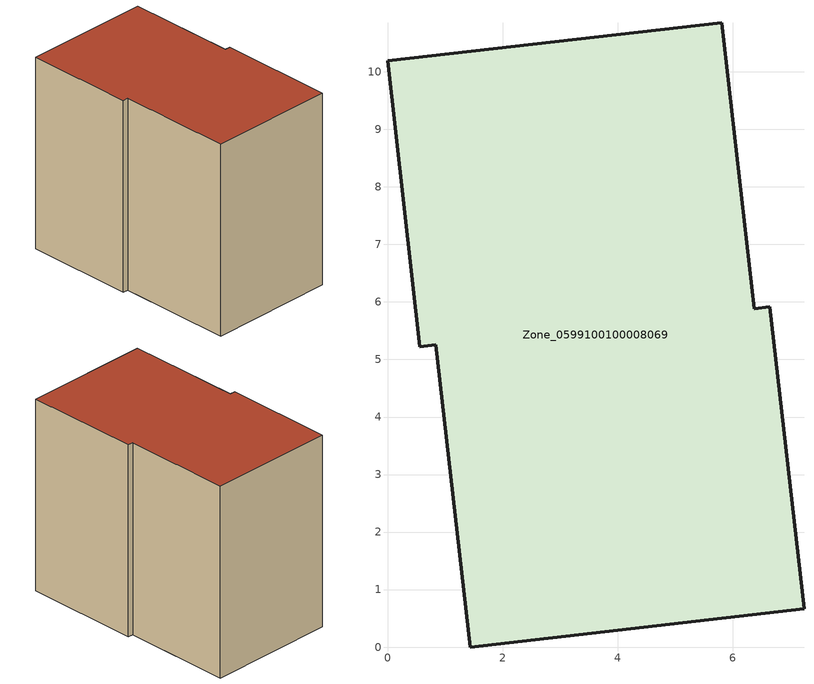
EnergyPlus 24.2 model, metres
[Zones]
Zone_0599100100008069
 floor ground (C_G): 6.38,5.88 6.64,5.91 7.24,0.66 1.44,0 0.84,5.25 0.56,5.22 0,10.19 5.81,10.85 z0
 wall outside (C_F): 5.81,10.85 0,10.19 0.56,5.22 0.84,5.25 1.44,0 7.24,0.66 6.64,5.91 6.38,5.88 5.81,10.85 z0:8.96
 roof outside (C_R): 6.38,5.88 5.81,10.85 0,10.19 0.56,5.22 0.84,5.25 1.44,0 7.24,0.66 6.64,5.91 z8.96
[BUILDING]
Pand.0599100100008069: North Axis=0; Terrain=City; Loads Convergence Tolerance Value=0.04; Temperature Convergence Tolerance Value=0.4; Solar Distribution=FullExterior; Maximum Number of Warmup Days=25; Minimum Number of Warmup Days=1
[Site:Location]
Rotterdam.The.Hague.AP_ZH_NLD Design_Conditions: Latitude=51.96; Longitude=4.45; Time Zone=1; Elevation=-4.5
[SITE:GROUNDTEMPERATURE:BUILDINGSURFACE]
18, 18, 18, 18, 18, 18, 18, 18, 18, 18, 18, 18
[MATERIAL] Thermal Absorptance=0.9; Solar Absorptance=0.7; Visible Absorptance=0.7
Name | Roughness | Thickness | Conductivity | Density | Specific Heat
G.TI.2015-2018 | MediumSmooth | 0.15 | 0.0428571 | 540 | 1210
F.TI.2015-2018 | Rough | 0.3 | 0.0666667 | 1920 | 840
R.TI.2015-2018 | MediumRough | 0.2 | 0.0333333 | 1500 | 1000
[CONSTRUCTION]
C_G: G.TI.2015-2018
C_F: F.TI.2015-2018
C_R: R.TI.2015-2018
[ZONE]
Zone_0599100100008069: Type=1; Multiplier=1; Ceiling Height=Autocalculate; Volume=Autocalculate; Floor Area=autocalculate; Part of Total Floor Area=Yes
[ZONEINFILTRATION:DESIGNFLOWRATE]
Infil_Zone_0599100100008069: Zone or ZoneList or Space or SpaceList=Zone_0599100100008069; Schedule=AlwaysOn; Design Flow Rate Calculation Method=Flow/Area; Flow Rate per Floor Area=0.0015; Constant Term Coefficient=1; Temperature Term Coefficient=0; Velocity Term Coefficient=0; Velocity Squared Term Coefficient=0
[HVACTEMPLATE:ZONE:IDEALLOADSAIRSYSTEM]
Zone_0599100100008069: Maximum Heating Supply Air Temperature=50; Minimum Cooling Supply Air Temperature=13; Maximum Heating Supply Air Humidity Ratio=0.0156; Minimum Cooling Supply Air Humidity Ratio=0.0077; Heating Limit=NoLimit; Cooling Limit=NoLimit; Dehumidification Control Type=ConstantSensibleHeatRatio; Cooling Sensible Heat Ratio=0.7; Dehumidification Setpoint=60; Humidification Control Type=None; Humidification Setpoint=30; Outdoor Air Method=None; Outdoor Air Flow Rate per Person=0.00944; Outdoor Air Flow Rate per Zone Floor Area=0; Outdoor Air Flow Rate per Zone=0; Demand Controlled Ventilation Type=None; Outdoor Air Economizer Type=NoEconomizer; Heat Recovery Type=None; Sensible Heat Recovery Effectiveness=0.7; Latent Heat Recovery Effectiveness=0.65
[ZONECONTROL:THERMOSTAT]
ThermostatControl_Zone_0599100100008069: Zone or ZoneList=Zone_0599100100008069; Control Type Schedule=DualSetpointControlType; Control 1=Thermostat_Zone_0599100100008069; Temperature Difference Between Cutout And Setpoint=0
[THERMOSTATSETPOINT:DUALSETPOINT]
Thermostat_Zone_0599100100008069: Heating Setpoint Temperature Schedule=HeatingSetpoint_Zone_0599100100008069; Cooling Setpoint Temperature Schedule=CoolingSetpoint_Zone_0599100100008069
[SCHEDULE:COMPACT]
HeatingSetpoint_Zone_0599100100008069: Through: 12/31, For: AllDays, Until: 24:00, 21
CoolingSetpoint_Zone_0599100100008069: Through: 12/31, For: AllDays, Until: 24:00, 24
DualSetpointControlType: Through: 12/31, For: AllDays, Until: 24:00, 4
AlwaysOn: Through: 12/31, For: AllDays, Until: 24:00, 1
